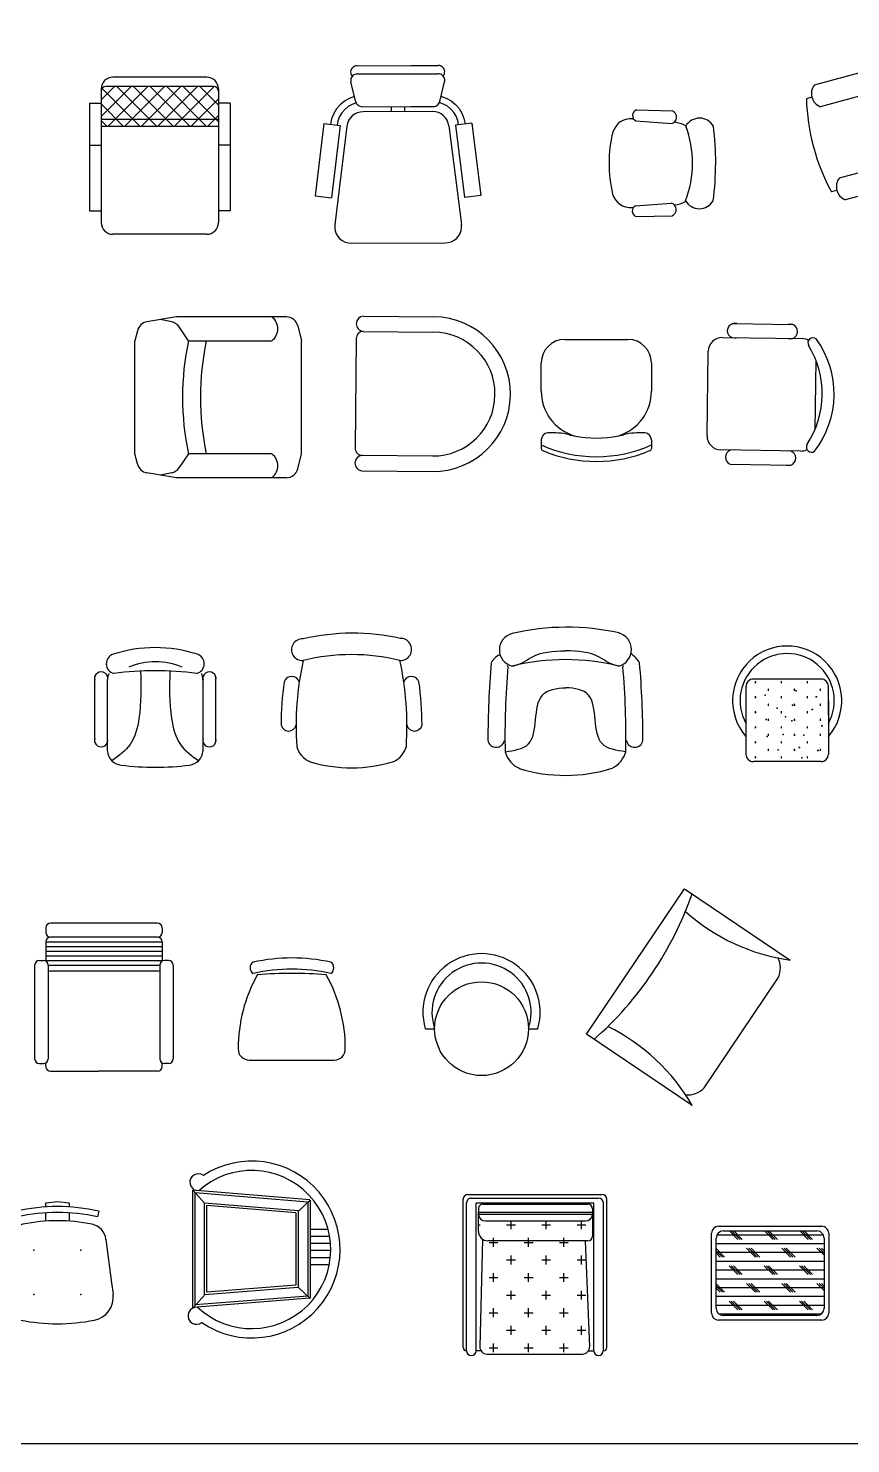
# Model space of a CAD drawing. Extents: x -42728 to 99010, y -18674 to 47645.
# Drawn here: x -32429 to -28923, y 22250 to 28286 of the extents above; entities that cross this region are included whole.
import ezdxf

# ---------------------------------------------------------------- set-up
doc = ezdxf.new("R2010")
doc.units = 0
doc.header["$LTSCALE"] = 100
doc.header["$MEASUREMENT"] = 0
doc.layers.get('0').update_dxf_attribs({"linetype": 'CONTINUOUS'})
for name, color, linetype in [('1', 1, 'CONTINUOUS'), ('1-门窗', 3, 'CONTINUOUS'), ('2', 3, 'CONTINUOUS'), ('3', 4, 'CONTINUOUS'), ('5', 4, 'CONTINUOUS'), ('DIM', 3, 'CONTINUOUS'), ('FURN', 7, 'CONTINUOUS'), ('WINDOW', 2, 'CONTINUOUS'), ('填充', 8, 'CONTINUOUS'), ('家具', 223, 'CONTINUOUS'), ('深', 5, 'CONTINUOUS'), ('门窗', 1, 'CONTINUOUS')]:
    doc.layers.add(name, color=color, linetype=linetype)
doc.styles.add('ATT', font='txt')

# ---------------------------------------------------------------- blocks, each defined once
blk = doc.blocks.new('A$C30F15E4F')
at = {"layer": '家具'}
for p, q in [((101.7, 454.7), (255.1, 450.2)), ((84.1, 416.6), (89.8, 416.1)), ((98.6, 408.8), (250.5, 396.4)), ((82.7, 38.3), (88.4, 38.7)), ((82.7, 38.3), (88.3, 38.6)), ((97.3, 46), (249.3, 57.2)), ((100.1, 0), (253.5, 3.4))]:
    blk.add_line(p, q, dxfattribs=at)
for centre, radius, start, end in [((109.7, 431.1), 24.9, 108.5077, 243.74842), ((244.3, 424), 28.3, 282.65782, 67.63511), ((76.9, 337.8), 79.1, 84.79153, 163.68287), ((241.7, 245.5), 158.2, 63.57932, 82.45682), ((-108.4, 228.1), 449, 339.00048, 20.58258), ((370.7, 351.2), 68.3, 30.18422, 149.39884), ((-796.5, 230.6), 1236, 352.38226, 7.2008), ((542.1, 225.7), 557.6, 166.06654, 193.51652), ((76.1, 117.1), 79.1, 195.90019, 274.79153), ((241.6, 205.9), 158.2, 277.88677, 296.17352), ((369.8, 101.5), 68.3, 210.18422, 329.39884), ((108.2, 23.5), 24.9, 115.83464, 251.07537), ((242.9, 29.6), 28.3, 291.94795, 76.92524)]:
    blk.add_arc(centre, radius, start, end, dxfattribs=at)
blk = doc.blocks.new('A$C658B71AA')
at = {"extrusion": (0, 0, -1)}
for p, q in [((291.5, 842.6), (302.9, 849.1)), ((302.9, 849.1), (315.4, 853.3)), ((315.4, 853.3), (328.5, 855.1)), ((328.5, 855.1), (341.6, 854.4)), ((341.6, 854.4), (354.4, 851.3)), ((354.4, 851.3), (366.4, 845.9)), ((366.4, 845.9), (714.5, 646)), ((103.4, 421.9), (267, 812.2)), ((267, 812.2), (273.2, 823.8)), ((273.2, 823.8), (281.4, 834.1)), ((281.4, 834.1), (291.5, 842.6)), ((13, 459.7), (133.2, 746.7)), ((133.2, 746.7), (197.8, 719.6)), ((77.5, 432.7), (197.8, 719.6)), ((714.5, 646), (725.2, 638.4)), ((725.2, 638.4), (734.4, 628.9)), ((734.4, 628.9), (741.6, 617.9)), ((741.6, 617.9), (746.6, 605.7)), ((746.6, 605.7), (749.2, 592.8)), ((742.4, 554.4), (735.6, 543.2)), ((747.1, 566.7), (742.4, 554.4)), ((749.4, 579.7), (747.1, 566.7)), ((749.2, 592.8), (749.4, 579.7)), ((480.9, 205.1), (735.6, 543.2)), ((13, 459.7), (77.5, 432.7)), ((28.2, 402.9), (31.5, 426.4)), ((31.5, 426.4), (38.8, 448.9)), ((58.8, 420.1), (64.6, 438.1)), ((503.3, 188.3), (690.4, 436.8)), ((746.4, 394.6), (690.4, 436.8)), ((28.8, 379.3), (28.2, 402.9)), ((33.4, 356), (28.8, 379.3)), ((56.1, 401.3), (58.8, 420.1)), ((56.6, 382.4), (56.1, 401.3)), ((60.3, 363.8), (56.6, 382.4)), ((67.1, 346.1), (60.3, 363.8)), ((98, 397.3), (99.6, 409.8)), ((98.7, 384.6), (98, 397.3)), ((101.6, 372.4), (98.7, 384.6)), ((99.6, 409.8), (103.4, 421.9)), ((106.7, 360.8), (101.6, 372.4)), ((559.2, 146.1), (746.4, 394.6)), ((85.3, 312.2), (25.3, 249.8)), ((41.9, 333.9), (33.4, 356)), ((53.9, 313.5), (41.9, 333.9)), ((69.3, 295.5), (53.9, 313.5)), ((76.7, 329.8), (67.1, 346.1)), ((89, 315.4), (76.7, 329.8)), ((85.3, 312.2), (89.4, 315.6)), ((89.4, 315.6), (93.9, 318.3)), ((93.9, 318.3), (99, 320)), ((99, 320), (104.2, 320.7)), ((104.2, 320.7), (109.5, 320.5)), ((113.9, 350.3), (106.7, 360.8)), ((109.5, 320.5), (114.6, 319.2)), ((122.7, 341.3), (113.9, 350.3)), ((114.6, 319.2), (119.5, 317)), ((119.5, 317), (299.4, 213.7)), ((133.1, 334.1), (122.7, 341.3)), ((390.1, 186.5), (133.1, 334.1)), ((19.7, 241.4), (22.1, 245.8)), ((22.1, 245.8), (25.3, 249.8)), ((226.6, 255.5), (237.3, 274.2)), ((275.2, 227.7), (285.9, 246.4)), ((0, 201.9), (0.9, 207.1)), ((0.1, 196.7), (0, 201.9)), ((1.2, 191.5), (0.1, 196.7)), ((0.9, 207.1), (2.7, 212)), ((3.2, 186.7), (1.2, 191.5)), ((2.7, 212), (5.5, 216.5)), ((6, 182.3), (3.2, 186.7)), ((5.5, 216.5), (9, 220.4)), ((9.7, 178.5), (6, 182.3)), ((9, 220.4), (13.1, 223.6)), ((13.1, 223.6), (17.8, 225.9)), ((17.5, 231.5), (18.2, 236.5)), ((17.8, 226.4), (17.5, 231.5)), ((18.9, 221.5), (17.8, 226.4)), ((18.2, 236.5), (19.7, 241.4)), ((21, 216.8), (18.9, 221.5)), ((23.8, 212.6), (21, 216.8)), ((27.4, 209), (23.8, 212.6)), ((31.5, 206.1), (27.4, 209)), ((31.5, 206.1), (229.7, 92.3)), ((299.4, 213.7), (382.3, 166.1)), ((401.6, 181.2), (390.1, 186.5)), ((413.9, 178.1), (401.6, 181.2)), ((451.1, 182.3), (439, 178.6)), ((462.4, 188), (451.1, 182.3)), ((472.4, 195.7), (462.4, 188)), ((480.9, 205.1), (472.4, 195.7)), ((559.2, 146.1), (503.3, 188.3)), ((14, 175.5), (9.7, 178.5)), ((14, 175.5), (212.2, 61.7)), ((395.3, 134.2), (371.7, 50.9)), ((382.3, 166.1), (386.6, 163.1)), ((386.6, 163.1), (390.3, 159.3)), ((390.3, 159.3), (393.2, 154.8)), ((393.2, 154.8), (395.2, 149.9)), ((395.2, 149.9), (396.2, 144.7)), ((396.2, 139.4), (395.3, 134.2)), ((396.2, 144.7), (396.2, 139.4)), ((414.8, 135.7), (396.2, 139)), ((426.5, 177.2), (413.9, 178.1)), ((433.8, 135.6), (414.8, 135.7)), ((439, 178.6), (426.5, 177.2)), ((452.5, 138.6), (433.8, 135.6)), ((470.4, 144.8), (452.5, 138.6)), ((487, 153.9), (470.4, 144.8)), ((501.8, 165.7), (487, 153.9)), ((514.5, 179.8), (501.8, 165.7)), ((212.2, 61.7), (313.2, 3.7)), ((229.7, 92.3), (330.8, 34.3)), ((318, 1.5), (313.2, 3.7)), ((323.1, 0.3), (318, 1.5)), ((328.3, 0), (323.1, 0.3)), ((333.5, 0.7), (328.3, 0)), ((335.4, 32.2), (330.8, 34.3)), ((338.5, 2.4), (333.5, 0.7)), ((340.3, 30.9), (335.4, 32.2)), ((343.1, 4.9), (338.5, 2.4)), ((345.4, 30.6), (340.3, 30.9)), ((347.1, 8.3), (343.1, 4.9)), ((350.4, 31.2), (345.4, 30.6)), ((350.4, 12.4), (347.1, 8.3)), ((355.3, 32.6), (350.4, 31.2)), ((352.9, 17), (350.4, 12.4)), ((354.5, 22), (352.9, 17)), ((355.2, 27.2), (354.5, 22)), ((354.8, 32.4), (355.2, 27.2)), ((359.8, 35), (355.3, 32.6)), ((363.8, 38.1), (359.8, 35)), ((367.2, 41.9), (363.8, 38.1)), ((369.8, 46.2), (367.2, 41.9)), ((371.7, 50.9), (369.8, 46.2))]:
    blk.add_line(p, q, dxfattribs=at)
for p, q in [((481.7, 119.2), (502.5, 130.6)), ((502.5, 130.6), (521, 145.3)), ((521, 145.3), (536.8, 163)), ((389, 111.9), (412.3, 107.8)), ((412.3, 107.8), (436, 107.6)), ((436, 107.6), (459.3, 111.5)), ((459.3, 111.5), (481.7, 119.2))]:
    blk.add_line(p, q)
blk = doc.blocks.new('A$C71DA09E7')
at = {"layer": '家具', "rotation": 29.695680790763}
blk.add_blockref('A$C658B71AA', (254.2, -158.4), dxfattribs=at)
blk = doc.blocks.new('A$C63EE47BE')
at = {"layer": '门窗', "rotation": 270}
blk.add_blockref('A$C71DA09E7', (0, 707), dxfattribs=at)
blk = doc.blocks.new('A$C5F1A6207')
at = {"layer": '填充', "rotation": 90}
blk.add_blockref('A$C63EE47BE', (707, 0), dxfattribs=at)
blk = doc.blocks.new('A$C65D440AB')
at = {"layer": '家具', "extrusion": (0, 0, -1), "zscale": -1, "rotation": 180}
blk.add_blockref('A$C5F1A6207', (0, 757.9), dxfattribs=at)
blk = doc.blocks.new('A$C643710D6')
at = {"layer": '家具'}
for p, q in [((500, 670), (100, 670)), ((50, 620), (50, 50)), ((550, 620), (550, 50)), ((0, 560), (50, 560)), ((0, 560), (0, 100)), ((600, 560), (550, 560)), ((600, 560), (600, 100)), ((0, 100), (50, 100)), ((600, 100), (550, 100)), ((500, 0), (100, 0))]:
    blk.add_line(p, q, dxfattribs=at)
at = {"layer": '家具', "color": 9}
for p, q in [((107.2, 630), (50, 572.8)), ((177.9, 630), (50, 502.1)), ((54.2, 622.3), (216.5, 460)), ((530, 630), (70, 630)), ((248.6, 630), (78.6, 460)), ((117.2, 630), (287.2, 460)), ((319.3, 630), (149.3, 460)), ((188, 630), (358, 460)), ((390, 630), (220, 460)), ((258.7, 630), (428.7, 460)), ((460.8, 630), (290.8, 460)), ((329.4, 630), (499.4, 460)), ((531.4, 629.9), (361.5, 460)), ((400.1, 630), (550, 480.1)), ((470.8, 630), (550, 550.8)), ((50, 555.8), (145.8, 460)), ((550, 577.8), (432.2, 460)), ((550, 490), (50, 490)), ((50, 485.1), (75.1, 460)), ((550, 507.1), (502.9, 460)), ((550, 460), (50, 460)), ((0, 380), (50, 380)), ((600, 380), (550, 380))]:
    blk.add_line(p, q, dxfattribs=at)
at = {"layer": '家具'}
for centre, start, end in [((100, 620), 90, 180), ((500, 620), 0, 90), ((100, 50), 180, 270), ((500, 50), 270, 0)]:
    blk.add_arc(centre, 50, start, end, dxfattribs=at)
at = {"layer": '家具', "color": 9}
for centre, start, end in [((70, 610), 90, 180), ((530, 610), 0, 90)]:
    blk.add_arc(centre, 20, start, end, dxfattribs=at)
blk = doc.blocks.new('A$C579E5753')
at = {"layer": '填充', "color": 251}
blk.add_blockref('A$C643710D6', (0, 0), dxfattribs=at)
blk = doc.blocks.new('A$C045F5B1C')
at = {"layer": '填充', "color": 251}
blk.add_blockref('A$C579E5753', (0, 0), dxfattribs=at)
blk = doc.blocks.new('A$C30080C7D')
at = {"layer": '深', "linetype": 'Continuous'}
for p, q in [((75, 525), (350, 525)), ((50, 475), (25, 475)), ((400, 475), (375, 475)), ((400, 50), (400, 475)), ((475, 475), (450, 475)), ((475, 50), (475, 475)), ((350, 425), (75, 425)), ((426.1, 312.5), (400, 312.5)), ((400, 212.5), (426.6, 212.5)), ((75, 100), (350, 100)), ((50, 50), (25, 50)), ((400, 50), (375, 50)), ((475, 50), (450, 50)), ((350, 0), (75, 0))]:
    blk.add_line(p, q, dxfattribs=at)
for centre, radius, start, end in [((112.5, 475), 62.5, 126.8699, 233.1301), ((312.5, 475), 62.5, 306.8699, 53.1301), ((915.6, 262.5), 915.6, 166.5803, 193.4197), ((1340.6, 262.5), 915.6, 166.5803, 193.4197), ((112.5, 50), 62.5, 126.8699, 233.1301), ((312.5, 50), 62.5, 306.8699, 53.1301)]:
    blk.add_arc(centre, radius, start, end, dxfattribs=at)
blk = doc.blocks.new('A$C20EC5625')
at = {"xscale": 0.9680000000000001, "yscale": 0.9680000000000001, "zscale": 0.9680000000000001, "rotation": 15.00615169532164}
blk.add_blockref('A$C30080C7D', (95.7, -18.8), dxfattribs=at)
blk = doc.blocks.new('A$C7BBA2AF7')
at = {"layer": '2'}
for p, q in [((47.6, 612.4), (47.6, 592.4)), ((523.7, 632.4), (67.6, 632.4)), ((543.7, 612.4), (543.7, 592.4)), ((47.6, 552.4), (47.6, 469.8)), ((523.7, 572.4), (67.6, 572.4)), ((543.7, 552.4), (543.7, 469.8)), ((0, 452.4), (0, 53.3)), ((20, 472.4), (37.7, 472.4)), ((57.7, 452.4), (57.7, 53.3)), ((523.7, 427.4), (67.6, 427.4)), ((533.6, 452.4), (533.6, 53.3)), ((571.3, 472.4), (553.6, 472.4)), ((591.3, 452.4), (591.3, 53.3)), ((20, 33.3), (37.7, 33.3)), ((47.6, 20), (47.6, 35.9)), ((67.6, 0), (272.6, 0)), ((523.7, 0), (272.6, 0)), ((543.7, 20), (543.7, 35.9)), ((571.3, 33.3), (553.6, 33.3))]:
    blk.add_line(p, q, dxfattribs=at)
for centre, start, end in [((67.6, 612.4), 90, 180), ((523.7, 612.4), 0, 90), ((67.6, 592.4), 180, 270), ((67.6, 552.4), 90, 180), ((523.7, 592.4), 270, 0), ((523.7, 552.4), 0, 90), ((20, 452.4), 90, 180), ((37.7, 452.4), 0, 90), ((67.6, 447.4), 240.32763, 270), ((67.6, 447.4), 240.32763, 270), ((523.7, 447.4), 270, 299.67237), ((553.6, 452.4), 90, 180), ((571.3, 452.4), 0, 90), ((20, 53.3), 180, 270), ((37.7, 53.3), 270, 0), ((67.6, 20), 180, 270), ((523.7, 20), 270, 0), ((553.6, 53.3), 180, 270), ((571.3, 53.3), 270, 0)]:
    blk.add_arc(centre, 20, start, end, dxfattribs=at)
at = {"layer": '3'}
for p, q in [((543.7, 551.1), (47.6, 551.1)), ((543.7, 531.1), (47.6, 531.1)), ((543.7, 511.1), (47.6, 511.1)), ((543.7, 511.1), (47.6, 511.1)), ((543.7, 491.1), (47.6, 491.1)), ((543.7, 471.1), (47.6, 471.1)), ((533.6, 451.1), (57.7, 451.1))]:
    blk.add_line(p, q, dxfattribs=at)
blk = doc.blocks.new('A$C3E865FA1')
at = {"color": 2}
blk.add_blockref('A$C7BBA2AF7', (0, 0), dxfattribs=at)
blk = doc.blocks.new('A$C2FF9543B')
at = {"layer": 'DIM'}
for p, q in [((0, 800), (1100, 800)), ((0, 0), (0, 800)), ((1100, 800), (1100, 0)), ((134.8, 0), (965.2, 0))]:
    blk.add_line(p, q, dxfattribs=at)
for centre, radius, start, end in [((550, 2847.8), 2176.1, 255.35981, 284.64019), ((-1117.3, 546.5), 1243.8, 333.93673, 7.81708), ((2217.3, 546.5), 1243.8, 172.18292, 206.06327), ((157.3, 141.9), 143.7, 208.1888, 260.981), ((942.7, 141.9), 143.7, 279.019, 331.8112)]:
    blk.add_arc(centre, radius, start, end, dxfattribs=at)
blk = doc.blocks.new('A$C058E7308')
at = {"layer": 'DIM', "xscale": 0.68, "yscale": 0.68, "zscale": 0.68, "rotation": 56.02029561954384}
blk.add_blockref('A$C2FF9543B', (451.1, 0), dxfattribs=at)
blk = doc.blocks.new('BKYIZ')
at = {"layer": 'FURN', "color": 3}
for p, q in [((-361.6, 315.1), (-61.3, 312.2)), ((-362.2, 249.1), (-62, 246.2)), ((-392.2, 219.7), (-396.7, -248.9)), ((-367.3, -278.9), (-67, -281.8)), ((-367.9, -344.9), (-67.7, -347.8))]:
    blk.add_line(p, q, dxfattribs=at)
for centre, radius, start, end in [((-358.6, 282), 33.2, 95.16132, 263.74014), ((-64.5, -17.8), 330, 269.45073, 89.45073), ((-362.5, 219.4), 29.7, 89.45073, 179.45073), ((-64.5, -17.8), 264, 269.45073, 89.45073), ((-364.3, -311.9), 33.2, 95.16132, 263.74014), ((-367, -249.2), 29.7, 179.45073, 269.45073)]:
    blk.add_arc(centre, radius, start, end, dxfattribs=at)
blk = doc.blocks.new('A$C55674976')
blk.add_blockref('BKYIZ', (397.5, 347.8))
blk = doc.blocks.new('P12STG03')
at = {"color": 0, "linetype": 'ByBlock'}
for p, q in [((177.8, 342.9), (51.6, 321.9)), ((157.2, 321.6), (108.5, 331.4)), ((646.1, 342.9), (177.8, 342.9)), ((695.4, 304.4), (711.2, 241.3)), ((10.7, 284.1), (0, 241.3)), ((228.6, 241.3), (189.5, 300)), ((0, -241.3), (0, 241.3)), ((228.6, 241.3), (584.2, 241.3)), ((711.2, -241.3), (711.2, 241.3)), ((10.7, -284.1), (0, -241.3)), ((228.6, -241.3), (189.5, -300)), ((584.2, -241.3), (228.6, -241.3)), ((695.4, -304.4), (711.2, -241.3)), ((177.8, -342.9), (51.6, -321.9)), ((157.2, -321.6), (108.5, -331.4)), ((646.1, -342.9), (177.8, -342.9))]:
    blk.add_line(p, q, dxfattribs=at)
for centre, radius, start, end in [((60, 271.8), 50.8, 99.46232, 165.96376), ((147.2, 271.8), 50.8, 33.69007, 78.69007), ((546.1, 292.1), 63.5, 306.8699, 53.1301), ((646.1, 292.1), 50.8, 14.03624, 90), ((1362.1, 0), 1158.9, 167.98199, 192.01801), ((1438.3, 0), 1158.9, 167.98199, 192.01801), ((546.1, -292.1), 63.5, 306.8699, 53.1301), ((60, -271.8), 50.8, 194.03624, 260.53768), ((147.2, -271.8), 50.8, 281.30993, 326.30993), ((646.1, -292.1), 50.8, 270, 345.96376)]:
    blk.add_arc(centre, radius, start, end, dxfattribs=at)
at = {"color": 0, "linetype": 'ByBlock', "style": 'ATT'}
for tag, p, flags in [('ITEM', (12.7, -609.6), 3), ('ROOM_NUMBER', (12.7, -812.8), 1)]:
    blk.add_attdef(tag, p, '', height=152.4, dxfattribs=dict(at, flags=flags))
blk = doc.blocks.new('A$C66466CC7')
at = {"color": 3}
blk.add_blockref('P12STG03', (0, 342.9), dxfattribs=at)
blk = doc.blocks.new('A$C05C34777')
at = {"color": 3}
for p, q in [((109.4, 604), (364, 600.2)), ((66.1, 544.7), (405.6, 539.7)), ((0, 126.2), (5.3, 485.7)), ((464.1, 447.8), (459.8, 150.6)), ((398.5, 60.4), (59, 65.4)), ((100.6, 4), (355.2, 0.3))]:
    blk.add_line(p, q, dxfattribs=at)
for centre, radius, start, end in [((117.7, 573.9), 31.2, 72.8974, 285.41781), ((65.2, 484.8), 59.9, 89.1576, 179.1576), ((354.8, 570.4), 31.2, 252.8974, 105.41781), ((452.1, 521.4), 21.9, 52.46754, 211.18502), ((404.7, 479.8), 59.9, 61.57316, 89.1576), ((99, 304.5), 392.3, 326.73336, 31.58185), ((142.4, 303.9), 399.4, 322.2877, 36.0275), ((59.9, 125.3), 59.9, 179.1576, 269.1576), ((109.7, 33.9), 31.2, 72.8974, 285.41781), ((346.9, 30.4), 31.2, 252.8974, 105.41781), ((399.4, 120.3), 59.9, 269.1576, 296.74204), ((445.6, 77.3), 21.9, 147.13019, 305.84767)]:
    blk.add_arc(centre, radius, start, end, dxfattribs=at)
blk = doc.blocks.new('A$C367F0723')
at = {"layer": '2'}
blk.add_blockref('A$C05C34777', (0, -0.3), dxfattribs=at)
blk = doc.blocks.new('OF009')
at = {"layer": '3'}
for p, q in [((-135, 0), (135, 0)), ((-235, -220), (-235, -100)), ((235, -100), (235, -220)), ((-235, -428.6), (-235, -465)), ((235, -428.6), (235, -465))]:
    blk.add_line(p, q, dxfattribs=at)
for centre, radius, start, end in [((-135, -100), 100, 90, 180), ((135, -100), 100, 360, 90), ((-35, -220), 200, 180, 252.55117), ((35, -220), 200, 287.44883, 0), ((-205, -428.6), 30, 94.05359, 180), ((-185.9, -697.9), 300, 76.46952, 94.05359), ((0, 74.6), 494.6, 256.46952, 258.93027), ((0, 74.6), 494.6, 281.06973, 283.53048), ((185.9, -697.9), 300, 85.94641, 103.53048), ((205, -428.6), 30, 0, 85.94641), ((0, 74.6), 574.6, 245.86058, 294.13942), ((-225, -465), 10, 180, 247.36505), ((0, 74.6), 594.6, 247.36505, 292.63495), ((225, -465), 10, 292.63495, 0)]:
    blk.add_arc(centre, radius, start, end, dxfattribs=at)
at = {"layer": '5'}
blk.add_arc((0, 58), 478.3, 258.54759, 281.45241, dxfattribs=at)
blk = doc.blocks.new('A$C1CBC5A3B')
at = {"layer": '2'}
blk.add_blockref('OF009', (235, 520), dxfattribs=at)
blk = doc.blocks.new('A$C68D23593')
at = {"layer": '1'}
blk.add_blockref('A$C1CBC5A3B', (0, 0), dxfattribs=at)
blk = doc.blocks.new('A$C10074F2E')
at = {"layer": '1-门窗'}
for p, q in [((56.6, 320), (56.6, 32)), ((61.3, 317.2), (61.3, 317.2)), ((82.5, 338.4), (82.5, 338.4)), ((376.7, 352), (88.6, 352)), ((95.7, 342.4), (95.7, 334.4)), ((95.7, 340.4), (97.9, 341.7)), ((95.7, 339.4), (98.9, 339.4)), ((95.7, 338.4), (99.7, 338.4)), ((95.7, 337.4), (98.9, 337.4)), ((95.7, 336.4), (97.9, 335.1)), ((124.9, 338.4), (124.9, 338.4)), ((151.1, 310.4), (151.1, 302.4)), ((151.1, 308.4), (153.3, 309.7)), ((151.1, 307.4), (154.3, 307.4)), ((151.1, 306.4), (155.1, 306.4)), ((151.1, 305.4), (154.3, 305.4)), ((151.1, 304.4), (153.3, 303.1)), ((167.3, 338.4), (167.3, 338.4)), ((206.5, 342.4), (206.5, 334.4)), ((206.5, 340.4), (208.8, 341.7)), ((206.5, 339.4), (209.7, 339.4)), ((206.5, 338.4), (210.5, 338.4)), ((206.5, 337.4), (209.7, 337.4)), ((206.5, 336.4), (208.8, 335.1)), ((209.8, 338.4), (209.8, 338.4)), ((252.2, 338.4), (252.2, 338.4)), ((262, 310.4), (262, 302.4)), ((262, 308.4), (264.2, 309.7)), ((262, 307.4), (265.2, 307.4)), ((262, 306.4), (266, 306.4)), ((262, 305.4), (265.2, 305.4)), ((262, 304.4), (264.2, 303.1)), ((294.6, 338.4), (294.6, 338.4)), ((317.4, 342.4), (317.4, 334.4)), ((317.4, 340.4), (319.6, 341.7)), ((317.4, 339.4), (320.6, 339.4)), ((317.4, 338.4), (321.4, 338.4)), ((317.4, 337.4), (320.6, 337.4)), ((317.4, 336.4), (319.6, 335.1)), ((337.1, 338.4), (337.1, 338.4)), ((372.8, 310.4), (372.8, 302.4)), ((372.8, 308.4), (375, 309.7)), ((372.8, 307.4), (376, 307.4)), ((372.8, 306.4), (376.8, 306.4)), ((372.8, 305.4), (376, 305.4)), ((372.8, 304.4), (375, 303.1)), ((379.5, 338.4), (379.5, 338.4)), ((400.7, 317.2), (400.7, 317.2)), ((408.7, 197.7), (408.7, 320)), ((95.7, 278.4), (95.7, 270.4)), ((95.7, 276.4), (97.9, 277.7)), ((95.7, 275.4), (98.9, 275.4)), ((95.7, 274.4), (99.7, 274.4)), ((95.7, 273.4), (98.9, 273.4)), ((95.7, 272.4), (97.9, 271.1)), ((151.1, 246.4), (151.1, 238.4)), ((151.1, 244.4), (153.3, 245.7)), ((151.1, 243.4), (154.3, 243.4)), ((151.1, 242.4), (155.1, 242.4)), ((206.5, 278.4), (206.5, 270.4)), ((206.5, 276.4), (208.8, 277.7)), ((206.5, 275.4), (209.7, 275.4)), ((206.5, 274.4), (210.5, 274.4)), ((206.5, 273.4), (209.7, 273.4)), ((206.5, 272.4), (208.8, 271.1)), ((262, 246.4), (262, 238.4)), ((262, 244.4), (264.2, 245.7)), ((262, 243.4), (265.2, 243.4)), ((262, 242.4), (266, 242.4)), ((317.4, 278.4), (317.4, 270.4)), ((317.4, 276.4), (319.6, 277.7)), ((317.4, 275.4), (320.6, 275.4)), ((317.4, 274.4), (321.4, 274.4)), ((317.4, 273.4), (320.6, 273.4)), ((317.4, 272.4), (319.6, 271.1)), ((372.8, 246.4), (372.8, 238.4)), ((372.8, 244.4), (375, 245.7)), ((372.8, 243.4), (376, 243.4)), ((372.8, 242.4), (376.8, 242.4)), ((408.6, 259.5), (408.6, 32)), ((95.7, 214.4), (95.7, 206.4)), ((95.7, 212.4), (97.9, 213.7)), ((95.7, 211.4), (98.9, 211.4)), ((95.7, 210.4), (99.7, 210.4)), ((95.7, 209.4), (98.9, 209.4)), ((95.7, 208.4), (97.9, 207.1)), ((151.1, 241.4), (154.3, 241.4)), ((151.1, 240.4), (153.3, 239.1)), ((151.1, 182.4), (151.1, 174.4)), ((151.1, 180.4), (153.3, 181.7)), ((206.5, 214.4), (206.5, 206.4)), ((206.5, 212.4), (208.8, 213.7)), ((206.5, 211.4), (209.7, 211.4)), ((206.5, 210.4), (210.5, 210.4)), ((206.5, 209.4), (209.7, 209.4)), ((206.5, 208.4), (208.8, 207.1)), ((262, 241.4), (265.2, 241.4)), ((262, 240.4), (264.2, 239.1)), ((262, 182.4), (262, 174.4)), ((262, 180.4), (264.2, 181.7)), ((317.4, 214.4), (317.4, 206.4)), ((317.4, 212.4), (319.6, 213.7)), ((317.4, 211.4), (320.6, 211.4)), ((317.4, 210.4), (321.4, 210.4)), ((317.4, 209.4), (320.6, 209.4)), ((317.4, 208.4), (319.6, 207.1)), ((372.8, 241.4), (376, 241.4)), ((372.8, 240.4), (375, 239.1)), ((372.8, 182.4), (372.8, 174.4)), ((372.8, 180.4), (375, 181.7)), ((95.7, 150.4), (95.7, 142.4)), ((95.7, 148.4), (97.9, 149.7)), ((95.7, 147.4), (98.9, 147.4)), ((95.7, 146.4), (99.7, 146.4)), ((95.7, 145.4), (98.9, 145.4)), ((95.7, 144.4), (97.9, 143.1)), ((151.1, 179.4), (154.3, 179.4)), ((151.1, 178.4), (155.1, 178.4)), ((151.1, 177.4), (154.3, 177.4)), ((151.1, 176.4), (153.3, 175.1)), ((206.5, 150.4), (206.5, 142.4)), ((206.5, 148.4), (208.8, 149.7)), ((206.5, 147.4), (209.7, 147.4)), ((206.5, 146.4), (210.5, 146.4)), ((206.5, 145.4), (209.7, 145.4)), ((206.5, 144.4), (208.8, 143.1)), ((262, 179.4), (265.2, 179.4)), ((262, 178.4), (266, 178.4)), ((262, 177.4), (265.2, 177.4)), ((262, 176.4), (264.2, 175.1)), ((317.4, 150.4), (317.4, 142.4)), ((317.4, 148.4), (319.6, 149.7)), ((317.4, 147.4), (320.6, 147.4)), ((317.4, 146.4), (321.4, 146.4)), ((317.4, 145.4), (320.6, 145.4)), ((317.4, 144.4), (319.6, 143.1)), ((372.8, 179.4), (376, 179.4)), ((372.8, 178.4), (376.8, 178.4)), ((372.8, 177.4), (376, 177.4)), ((372.8, 176.4), (375, 175.1)), ((95.7, 86.4), (95.7, 78.4)), ((95.7, 84.4), (97.9, 85.7)), ((95.7, 83.4), (98.9, 83.4)), ((95.7, 82.4), (99.7, 82.4)), ((95.7, 81.4), (98.9, 81.4)), ((95.7, 80.4), (97.9, 79.1)), ((151.1, 118.4), (151.1, 110.4)), ((151.1, 116.4), (153.3, 117.7)), ((151.1, 115.4), (154.3, 115.4)), ((151.1, 114.4), (155.1, 114.4)), ((151.1, 113.4), (154.3, 113.4)), ((151.1, 112.4), (153.3, 111.1)), ((206.5, 86.4), (206.5, 78.4)), ((206.5, 84.4), (208.8, 85.7)), ((206.5, 83.4), (209.7, 83.4)), ((206.5, 82.4), (210.5, 82.4)), ((206.5, 81.4), (209.7, 81.4)), ((206.5, 80.4), (208.8, 79.1)), ((262, 118.4), (262, 110.4)), ((262, 116.4), (264.2, 117.7)), ((262, 115.4), (265.2, 115.4)), ((262, 114.4), (266, 114.4)), ((262, 113.4), (265.2, 113.4)), ((262, 112.4), (264.2, 111.1)), ((317.4, 86.4), (317.4, 78.4)), ((317.4, 84.4), (319.6, 85.7)), ((317.4, 83.4), (320.6, 83.4)), ((317.4, 82.4), (321.4, 82.4)), ((317.4, 81.4), (320.6, 81.4)), ((317.4, 80.4), (319.6, 79.1)), ((372.8, 118.4), (372.8, 110.4)), ((372.8, 116.4), (375, 117.7)), ((372.8, 115.4), (376, 115.4)), ((372.8, 114.4), (376.8, 114.4)), ((372.8, 113.4), (376, 113.4)), ((372.8, 112.4), (375, 111.1)), ((95.7, 22.4), (95.7, 14.4)), ((95.7, 20.4), (97.9, 21.7)), ((95.7, 19.4), (98.9, 19.4)), ((95.7, 18.4), (99.7, 18.4)), ((95.7, 17.4), (98.9, 17.4)), ((95.7, 16.4), (97.9, 15.1)), ((151.1, 54.4), (151.1, 46.4)), ((151.1, 52.4), (153.3, 53.7)), ((151.1, 51.4), (154.3, 51.4)), ((151.1, 50.4), (155.1, 50.4)), ((151.1, 49.4), (154.3, 49.4)), ((151.1, 48.4), (153.3, 47.1)), ((206.5, 22.4), (206.5, 14.4)), ((206.5, 20.4), (208.8, 21.7)), ((206.5, 19.4), (209.7, 19.4)), ((206.5, 18.4), (210.5, 18.4)), ((206.5, 17.4), (209.7, 17.4)), ((206.5, 16.4), (208.8, 15.1)), ((262, 54.4), (262, 46.4)), ((262, 52.4), (264.2, 53.7)), ((262, 51.4), (265.2, 51.4)), ((262, 50.4), (266, 50.4)), ((262, 49.4), (265.2, 49.4)), ((262, 48.4), (264.2, 47.1)), ((317.4, 22.4), (317.4, 14.4)), ((317.4, 20.4), (319.6, 21.7)), ((317.4, 19.4), (320.6, 19.4)), ((317.4, 18.4), (321.4, 18.4)), ((317.4, 17.4), (320.6, 17.4)), ((317.4, 16.4), (319.6, 15.1)), ((372.8, 54.4), (372.8, 46.4)), ((372.8, 52.4), (375, 53.7)), ((372.8, 51.4), (376, 51.4)), ((372.8, 50.4), (376.8, 50.4)), ((372.8, 49.4), (376, 49.4)), ((372.8, 48.4), (375, 47.1)), ((377.7, 0), (88.6, 0)), ((376.6, 0), (121.7, 0))]:
    blk.add_line(p, q, dxfattribs=at)
for centre, radius, start, end in [((232.6, 259.9), 232.9, 319.07674, 220.91227), ((232.6, 259.9), 200.9, 331.15558, 208.82712), ((88.6, 320), 32, 90, 180), ((376.7, 320), 32, 360, 90), ((88.6, 32), 32, 180, 270), ((376.6, 32), 32, 270, 0)]:
    blk.add_arc(centre, radius, start, end, dxfattribs=at)
for p in [(138.7, 283.9), (271.5, 301.6), (356.6, 275.7), (357.6, 275.7), (190.6, 227.6), (225.3, 191.3), (256, 241.3), (339.4, 222.4), (340.4, 222.4), (143.2, 179.6), (252.6, 174.2), (380.7, 151.9), (381.7, 151.9), (147.8, 107), (215.8, 116.1), (284.3, 60.7), (285.3, 60.7), (303.2, 112.3), (304.2, 112.3), (194, 50.4), (295.5, 16.3), (363.5, 46.9), (364.5, 46.9)]:
    blk.add_point(p, dxfattribs=at)
blk = doc.blocks.new('A$C505408C3')
at = {"layer": '1-门窗'}
for p, q in [((0, 200), (40, 200)), ((440, 200), (480, 200))]:
    blk.add_line(p, q, dxfattribs=at)
blk.add_circle((240, 200), 200, dxfattribs=at)
for centre, radius, start, end in [((240, 270), 250, 343.7398, 196.2602), ((240, 268.6), 211.4, 341.07536, 198.92464)]:
    blk.add_arc(centre, radius, start, end, dxfattribs=at)
blk = doc.blocks.new('A$C04C25613')
at = {"layer": '1-门窗'}
for p, q in [((0, 97.3), (0, 377.3)), ((54, 59), (54, 365)), ((460.7, 365), (460.7, 59)), ((515.5, 97.3), (515.5, 377.3))]:
    blk.add_line(p, q, dxfattribs=at)
for centre, radius, start, end in [((257.5, -88.1), 588.9, 72.20859, 107.79141), ((91.5, 432), 43, 108.92314, 254.9247), ((258.5, 158.5), 282.3, 66.22917, 113.77083), ((423.2, 432.1), 43.1, 285.09709, 70.69793), ((27, 369.5), 28.1, 343.7398, 196.2602), ((108, 365), 54, 152.41556, 180), ((257.4, -880.4), 1282.9, 82.0735, 97.9265), ((406.7, 365), 54, 0, 27.58444), ((488.5, 369.5), 28.1, 343.7398, 196.2602), ((27, 105.2), 28.1, 163.7398, 16.2602), ((488.5, 105.2), 28.1, 163.7398, 16.2602), ((116.6, 62.6), 62.7, 183.26356, 266.37016), ((258, 1137), 1146.3, 262.71484, 277.28516), ((397.9, 62.7), 62.9, 274.96175, 356.67772)]:
    blk.add_arc(centre, radius, start, end, dxfattribs=at)
for points in [[(194.9, 400.8), (188, 198.7), (149.8, 88), (72.1, 18.4)], [(319.9, 400.8), (326.7, 198.7), (365, 88), (442.6, 18.4)]]:
    blk.add_spline(points, degree=3, dxfattribs=at)
blk = doc.blocks.new('A$C32A80A00')
at = {"layer": '1-门窗'}
blk.add_line((47.5, 0), (409.2, 0), dxfattribs=at)
for centre, radius, start, end in [((229.1, -336.4), 772.1, 77.60212, 102.3979), ((645, 50.1), 645, 150.9069, 180.1216), ((79.7, 393.7), 29, 124.2916, 235.7084), ((229.1, -384.4), 772.1, 77.60212, 102.3979), ((229.1, -1450.2), 1819.9, 85.39388, 94.65469), ((-188.3, 50.1), 645, 359.8781, 29.10605), ((378.5, 393.7), 29, 304.2902, 55.70977), ((46.9, 46.9), 46.9, 177.8136, 270.748), ((409.8, 46.9), 46.9, 269.252, 2.18676)]:
    blk.add_arc(centre, radius, start, end, dxfattribs=at)
blk = doc.blocks.new('A$C60A01AF8')
at = {"layer": '1-门窗'}
for centre, radius, start, end in [((307.6, -376.4), 924.3, 77.41247, 103.33911), ((90.6, 477.1), 46, 85.30076, 274.69924), ((509.4, 478.4), 47.2, 266.91094, 94.22329), ((1394.3, 149.4), 1330.2, 167.7665, 183.6552), ((300.6, -410.1), 866.3, 76.2268, 103.7732), ((-793.1, 149.4), 1330.2, 356.3448, 12.2335), ((45.4, 329.4), 34, 17.5233, 162.4767), ((555.8, 329.4), 34, 17.5233, 162.4767), ((1394.3, 149.4), 1394.4, 172.16017, 179.71795), ((-793.1, 149.4), 1394.4, 0.28205, 7.83983), ((32.1, 163.1), 32.8, 191.94293, 348.05707), ((569.1, 163.1), 32.8, 191.94293, 348.05707), ((160.4, 89.4), 96.8, 194.815, 247.42169), ((437.8, 90.9), 100.1, 295.97961, 344.76031), ((300.2, 582.9), 609.5, 252.98589, 287.31514)]:
    blk.add_arc(centre, radius, start, end, dxfattribs=at)
blk = doc.blocks.new('A$C74B242F0')
at = {"layer": '1-门窗'}
for centre, radius, start, end in [((120.2, 535.3), 71.2, 103.35204, 256.64796), ((338.4, -384.7), 1016.7, 77.41247, 103.33911), ((539.5, 536.6), 72.8, 284.36516, 76.46693), ((84.8, 441.7), 80.5, 115.62294, 151.15039), ((330.7, -459.4), 952.9, 76.2268, 103.7732), ((520.3, 396.5), 152.1, 33.57079, 53.04494), ((4144.6, 136.1), 4144.7, 175.23319, 179.83031), ((3400.8, 172), 3328, 174.96791, 181.23177), ((50, 452.6), 37.4, 17.5233, 25.09979), ((611.4, 452.6), 37.4, 153.92769, 162.4767), ((-2739.5, 172), 3328, 358.76823, 5.03209), ((-3483.3, 136.1), 4144.7, 0.16969, 4.76681), ((35.3, 155.9), 36.1, 191.94293, 348.05707), ((626, 155.9), 36.1, 191.94293, 348.05707), ((176.5, 127.6), 106.5, 194.815, 247.42169), ((481.6, 129.4), 110.1, 295.97961, 344.76031), ((330.2, 670.5), 670.5, 252.98589, 287.31514)]:
    blk.add_arc(centre, radius, start, end, dxfattribs=at)
for points in [[(103.8, 466.1), (146, 479.6), (184.7, 503.3), (331.1, 531.2)], [(558.4, 466.1), (516.3, 479.6), (477.5, 503.3), (331.1, 531.2)]]:
    blk.add_spline(points, degree=3, dxfattribs=at)
for points in [[(73.5, 100.4), (112.4, 106.2), (231.5, 123.9), (176.1, 350.4), (291.5, 373.5), (332.9, 373.1)], [(587.8, 100.4), (549, 106.2), (429.9, 123.9), (485.2, 350.4), (369.9, 373.5), (332.9, 373.1)]]:
    blk.add_open_spline(points, degree=3, knots=[0, 0, 0, 0, 95.341021, 292.582579, 388.750586, 388.750586, 388.750586, 388.750586], dxfattribs=at)
blk = doc.blocks.new('A$C548A3561')
for p, q in [((0, 30, 177.8), (0, 370, 177.8)), ((477.2, 362.6, 177.8), (22.8, 362.6, 177.8)), ((30, 400, 177.8), (50, 400, 177.8)), ((50, 400, 177.8), (470, 400, 177.8)), ((50, 380, 177.8), (450, 380, 177.8)), ((76.3, 380, 177.8), (112.5, 343.8, 177.8)), ((85.7, 380, 177.8), (121.9, 343.8, 177.8)), ((95.1, 380, 177.8), (131.3, 343.8, 177.8)), ((226.3, 380, 177.8), (262.5, 343.8, 177.8)), ((235.7, 380, 177.8), (271.9, 343.8, 177.8)), ((245.1, 380, 177.8), (281.3, 343.8, 177.8)), ((376.3, 380, 177.8), (412.5, 343.8, 177.8)), ((385.7, 380, 177.8), (421.9, 343.8, 177.8)), ((395.1, 380, 177.8), (431.3, 343.8, 177.8)), ((500, 370, 177.8), (500, 30, 177.8)), ((20, 50, 177.8), (20, 350, 177.8)), ((480, 325.1, 177.8), (20, 325.1, 177.8)), ((20, 305.1, 177.8), (56.3, 268.8, 177.8)), ((150, 306.3, 177.8), (187.5, 268.8, 177.8)), ((159.4, 306.3, 177.8), (196.9, 268.8, 177.8)), ((168.8, 306.3, 177.8), (206.3, 268.8, 177.8)), ((300, 306.3, 177.8), (337.5, 268.8, 177.8)), ((309.4, 306.3, 177.8), (346.9, 268.8, 177.8)), ((318.8, 306.3, 177.8), (356.3, 268.8, 177.8)), ((450, 306.3, 177.8), (480, 276.3, 177.8)), ((459.4, 306.3, 177.8), (480, 285.7, 177.8)), ((468.8, 306.3, 177.8), (480, 295.1, 177.8)), ((480, 350, 177.8), (480, 50, 177.8)), ((20, 295.7, 177.8), (46.9, 268.8, 177.8)), ((480, 287.6, 177.8), (20, 287.6, 177.8)), ((20, 286.3, 177.8), (37.5, 268.8, 177.8)), ((480, 250.1, 177.8), (20, 250.1, 177.8)), ((480, 212.6, 177.8), (20, 212.6, 177.8)), ((75, 231.3, 177.8), (112.5, 193.8, 177.8)), ((84.4, 231.3, 177.8), (121.9, 193.8, 177.8)), ((93.8, 231.3, 177.8), (131.3, 193.8, 177.8)), ((225, 231.3, 177.8), (262.5, 193.8, 177.8)), ((234.4, 231.3, 177.8), (271.9, 193.8, 177.8)), ((243.8, 231.3, 177.8), (281.3, 193.8, 177.8)), ((375, 231.3, 177.8), (412.5, 193.8, 177.8)), ((384.4, 231.3, 177.8), (421.9, 193.8, 177.8)), ((393.8, 231.3, 177.8), (431.3, 193.8, 177.8)), ((480, 175.1, 177.8), (20, 175.1, 177.8)), ((20, 155.1, 177.8), (56.3, 118.8, 177.8)), ((20, 145.7, 177.8), (46.9, 118.8, 177.8)), ((480, 137.6, 177.8), (20, 137.6, 177.8)), ((20, 136.3, 177.8), (37.5, 118.8, 177.8)), ((150, 156.3, 177.8), (187.5, 118.8, 177.8)), ((159.4, 156.3, 177.8), (196.9, 118.8, 177.8)), ((168.8, 156.3, 177.8), (206.3, 118.8, 177.8)), ((300, 156.3, 177.8), (337.5, 118.8, 177.8)), ((309.4, 156.3, 177.8), (346.9, 118.8, 177.8)), ((318.8, 156.3, 177.8), (356.3, 118.8, 177.8)), ((450, 156.3, 177.8), (480, 126.3, 177.8)), ((459.4, 156.3, 177.8), (480, 135.7, 177.8)), ((468.8, 156.3, 177.8), (480, 145.1, 177.8)), ((480, 100.1, 177.8), (20, 100.1, 177.8)), ((480, 62.6, 177.8), (20, 62.6, 177.8)), ((75, 81.3, 177.8), (112.5, 43.8, 177.8)), ((84.4, 81.3, 177.8), (121.9, 43.8, 177.8)), ((93.8, 81.3, 177.8), (131.3, 43.8, 177.8)), ((225, 81.3, 177.8), (262.5, 43.8, 177.8)), ((234.4, 81.3, 177.8), (271.9, 43.8, 177.8)), ((243.8, 81.3, 177.8), (281.3, 43.8, 177.8)), ((375, 81.3, 177.8), (412.5, 43.8, 177.8)), ((384.4, 81.3, 177.8), (421.9, 43.8, 177.8)), ((393.8, 81.3, 177.8), (431.3, 43.8, 177.8)), ((470, 0, 177.8), (30, 0, 177.8)), ((466.7, 25.1, 177.8), (33.3, 25.1, 177.8)), ((450, 20, 177.8), (50, 20, 177.8))]:
    blk.add_line(p, q)
for centre, start, end in [((30, 370, 177.8), 90.00109, 180.00072), ((50, 350, 177.8), 90.00109, 180.00072), ((450, 350, 177.8), 0, 90.00109), ((470, 370, 177.8), 0, 90.00109), ((30, 30, 177.8), 180.00072, 270.00036), ((50, 50, 177.8), 180.00072, 270.00036), ((450, 50, 177.8), 270.00036, 0), ((470, 30, 177.8), 270.00036, 0)]:
    blk.add_arc(centre, 30, start, end)
blk = doc.blocks.new('A$C075A5863')
for p, q in [((0, 34.8, 177.8), (0, 666.4, 177.8)), ((20, 686.4, 177.8), (593.2, 686.4, 177.8)), ((35, 671.4, 177.8), (578.2, 671.4, 177.8)), ((613.2, 35.1, 177.8), (613.2, 666.4, 177.8)), ((15, 20.1, 177.8), (15, 651.4, 177.8)), ((55.6, 20.1, 177.8), (55.6, 649.3, 177.8)), ((557.7, 649.3, 177.8), (55.6, 649.3, 177.8)), ((65.4, 530, 177.8), (65.4, 611.5, 177.8)), ((65.5, 625.5, 177.8), (65.5, 603.8, 177.8)), ((66.3, 611.5, 177.8), (552.9, 611.5, 177.8)), ((85.5, 645.5, 177.8), (532.4, 645.5, 177.8)), ((552.4, 625.5, 177.8), (552.4, 603.8, 177.8)), ((552.9, 562.6, 177.8), (552.9, 621.4, 177.8)), ((557.7, 20.1, 177.8), (557.7, 649.3, 177.8)), ((598.2, 20.1, 177.8), (598.2, 651.4, 177.8)), ((65.4, 557.6, 177.8), (73.4, 557.6, 177.8)), ((66.3, 602.6, 177.8), (552.9, 602.6, 177.8)), ((95.5, 573.8, 177.8), (522.4, 573.8, 177.8)), ((185.9, 557.6, 177.8), (223.4, 557.6, 177.8)), ((204.6, 538.9, 177.8), (204.6, 573.8, 177.8)), ((335.9, 557.6, 177.8), (373.4, 557.6, 177.8)), ((354.6, 538.9, 177.8), (354.6, 573.8, 177.8)), ((485.9, 557.6, 177.8), (523.4, 557.6, 177.8)), ((504.6, 538.9, 177.8), (504.6, 573.8, 177.8)), ((552.4, 573.8, 177.8), (552.9, 573.8, 177.8)), ((552.4, 570.5, 177.8), (552.4, 509.5, 177.8)), ((82.8, 496.6, 177.8), (71.7, 37, 177.8)), ((532.4, 489.5, 177.8), (105.5, 489.5, 177.8)), ((129.6, 463.9, 177.8), (129.6, 501.4, 177.8)), ((279.6, 463.9, 177.8), (279.6, 501.4, 177.8)), ((429.6, 463.9, 177.8), (429.6, 501.4, 177.8)), ((521, 489.2, 177.8), (539, 37.5, 177.8)), ((110.9, 482.6, 177.8), (148.4, 482.6, 177.8)), ((204.6, 388.9, 177.8), (204.6, 426.4, 177.8)), ((260.9, 482.6, 177.8), (298.4, 482.6, 177.8)), ((354.6, 388.9, 177.8), (354.6, 426.4, 177.8)), ((410.9, 482.6, 177.8), (448.4, 482.6, 177.8)), ((504.6, 388.9, 177.8), (504.6, 426.4, 177.8)), ((185.9, 407.6, 177.8), (223.4, 407.6, 177.8)), ((335.9, 407.6, 177.8), (373.4, 407.6, 177.8)), ((485.9, 407.6, 177.8), (523.4, 407.6, 177.8)), ((110.9, 332.6, 177.8), (148.4, 332.6, 177.8)), ((129.6, 313.9, 177.8), (129.6, 351.4, 177.8)), ((260.9, 332.6, 177.8), (298.4, 332.6, 177.8)), ((279.6, 313.9, 177.8), (279.6, 351.4, 177.8)), ((410.9, 332.6, 177.8), (448.4, 332.6, 177.8)), ((429.6, 313.9, 177.8), (429.6, 351.4, 177.8)), ((185.9, 257.6, 177.8), (223.4, 257.6, 177.8)), ((204.6, 238.9, 177.8), (204.6, 276.4, 177.8)), ((335.9, 257.6, 177.8), (373.4, 257.6, 177.8)), ((354.6, 238.9, 177.8), (354.6, 276.4, 177.8)), ((485.9, 257.6, 177.8), (523.4, 257.6, 177.8)), ((504.6, 238.9, 177.8), (504.6, 276.4, 177.8)), ((110.9, 182.6, 177.8), (148.4, 182.6, 177.8)), ((129.6, 163.9, 177.8), (129.6, 201.4, 177.8)), ((260.9, 182.6, 177.8), (298.4, 182.6, 177.8)), ((279.6, 163.9, 177.8), (279.6, 201.4, 177.8)), ((410.9, 182.6, 177.8), (448.4, 182.6, 177.8)), ((429.6, 163.9, 177.8), (429.6, 201.4, 177.8)), ((204.6, 88.9, 177.8), (204.6, 126.4, 177.8)), ((354.6, 88.9, 177.8), (354.6, 126.4, 177.8)), ((504.6, 88.9, 177.8), (504.6, 126.4, 177.8)), ((185.9, 107.6, 177.8), (223.4, 107.6, 177.8)), ((335.9, 107.6, 177.8), (373.4, 107.6, 177.8)), ((485.9, 107.6, 177.8), (523.4, 107.6, 177.8)), ((76.5, 20.1, 177.8), (55.6, 20.1, 177.8)), ((101.7, 6.3, 177.8), (509.1, 6.3, 177.8)), ((110.9, 32.6, 177.8), (148.4, 32.6, 177.8)), ((129.6, 13.9, 177.8), (129.6, 51.4, 177.8)), ((260.9, 32.6, 177.8), (298.4, 32.6, 177.8)), ((279.6, 13.9, 177.8), (279.6, 51.4, 177.8)), ((410.9, 32.6, 177.8), (448.4, 32.6, 177.8)), ((429.6, 13.9, 177.8), (429.6, 51.4, 177.8)), ((534.3, 20.1, 177.8), (557.7, 20.1, 177.8))]:
    blk.add_line(p, q)
for centre, radius, start, end in [((20, 666.4, 177.8), 20, 89.99999, 179.99999), ((35, 651.4, 177.8), 20, 89.99999, 179.99999), ((578.2, 651.4, 177.8), 20, 359.99999, 89.99999), ((593.2, 666.4, 177.8), 20, 359.99999, 89.99999), ((85.5, 625.5, 177.8), 20, 89.99999, 179.99999), ((95.5, 603.8, 177.8), 30, 179.99999, 269.99999), ((522.4, 603.8, 177.8), 30, 269.99999, 359.99999), ((532.4, 625.5, 177.8), 20, 359.99999, 89.99999), ((105.5, 529.5, 177.8), 40, 179.99999, 269.99999), ((532.4, 509.5, 177.8), 20, 269.99999, 359.99999), ((15, 34.8, 177.8), 14.7, 179.99999, 269.99999), ((35.2, 20.2, 177.8), 20.2, 179.99999, 359.99999), ((101.7, 36.3, 177.8), 30, 178.62563, 269.99999), ((509.1, 36.3, 177.8), 30, 269.99999, 2.28983), ((577.9, 20.2, 177.8), 20.2, 179.99999, 359.99999), ((598.6, 34.8, 177.8), 14.7, 269.99999, 359.99999)]:
    blk.add_arc(centre, radius, start, end)
blk = doc.blocks.new('A$C631B116F')
for p, q in [((20.1, 129.2, 177.8), (20.2, 629.2, 177.8)), ((520, 588, 177.8), (20.2, 629.2, 177.8)), ((70.7, 574.7, 177.8), (21.9, 627.7, 177.8)), ((30.1, 140.6, 177.8), (30.2, 618.3, 177.8)), ((510.2, 578.8, 177.8), (30.2, 618.3, 177.8)), ((70.1, 183.9, 177.8), (70.2, 574.9, 177.8)), ((470.2, 542, 177.8), (70.2, 574.9, 177.8)), ((70.7, 574.7, 177.8), (70.7, 574.7, 177.8)), ((460.2, 532.8, 177.8), (80.2, 564.1, 177.8)), ((80.2, 194.7, 177.8), (80.2, 564.1, 177.8)), ((521, 587.6, 177.8), (471.6, 540.2, 177.8)), ((510.2, 578.8, 177.8), (510.2, 178.2, 177.8)), ((520.2, 587.4, 177.8), (520.1, 168.7, 177.8)), ((460.2, 532.8, 177.8), (460.2, 224.4, 177.8)), ((470.2, 542, 177.8), (470.2, 215.2, 177.8)), ((522.3, 463.1, 177.8), (597.4, 463.1, 177.8)), ((522.3, 433.1, 177.8), (603.7, 433.1, 177.8)), ((522.3, 403.1, 177.8), (607.4, 403.1, 177.8)), ((522.3, 373.1, 177.8), (608.5, 373.1, 177.8)), ((522.3, 343.1, 177.8), (606.8, 343.1, 177.8)), ((522.3, 313.1, 177.8), (602.4, 313.1, 177.8)), ((70.7, 182.3, 177.8), (21.8, 127.8, 177.8)), ((470.2, 215.2, 177.8), (70.1, 183.9, 177.8)), ((460.2, 224.4, 177.8), (80.2, 194.7, 177.8)), ((471.6, 215.2, 177.8), (520.9, 167.8, 177.8)), ((520, 168.9, 177.8), (20.1, 129.8, 177.8)), ((510.2, 178.2, 177.8), (30.1, 140.6, 177.8))]:
    blk.add_line(p, q)
for centre, radius, start, end in [((271.3, 376.5, 177.8), 377.2, 235.70859, 123.11111), ((44.2, 663.1, 177.8), 36.2, 54.28849, 258.24056), ((271.3, 376.5, 177.8), 337.2, 226.64938, 132.00689), ((36.1, 94, 177.8), 36.2, 103.24087, 307.19294)]:
    blk.add_arc(centre, radius, start, end)
blk = doc.blocks.new('A$C032D3F32')
for p, q in [((187.4, 499.7, 593.4), (237.4, 505.9, 593.4)), ((187.4, 482.7, 593.4), (187.4, 499.7, 593.4)), ((237.4, 505.9, 593.4), (287.4, 499.7, 593.4)), ((287.4, 499.7, 593.4), (287.4, 482.7, 593.4)), ((61.3, 464, 593.4), (61.3, 464, 593.4)), ((66.9, 439.7, 593.4), (61.3, 464, 593.4)), ((187.4, 423.7, 593.4), (187.4, 457.6, 593.4)), ((287.4, 457.6, 593.4), (287.4, 423.7, 593.4)), ((413.5, 464, 593.4), (407.8, 439.7, 593.4)), ((6.4, 159.3, 593.4), (30.6, 344.4, 593.4)), ((444.1, 344.4, 593.4), (468.3, 159.3, 593.4)), ((0, 110.4, 593.4), (6.4, 159.3, 593.4)), ((468.3, 159.3, 593.4), (474.7, 110.4, 593.4))]:
    blk.add_line(p, q)
for centre, radius, start, end in [((237.4, -290.7, 593.4), 775, 76.86598, 103.13402), ((237.4, -290.7, 593.4), 750, 76.86598, 103.13402), ((237.4, -301.3, 593.4), 725, 78.24984, 101.75016), ((105, 335.1, 593.4), 75, 101.75016, 172.87498), ((369.7, 335.1, 593.4), 75, 7.12502, 78.24984), ((99.2, 98, 593.4), 100, 172.87498, 258.61952), ((375.5, 98, 593.4), 100, 281.38048, 7.12502), ((237.4, 784.3, 593.4), 800, 258.61952, 281.38048)]:
    blk.add_arc(centre, radius, start, end)
for p in [(137.4, 298.7, 593.4), (337.4, 298.7, 593.4), (137.4, 109.3, 593.4), (337.4, 109.3, 593.4)]:
    blk.add_point(p)

msp = doc.modelspace()

# ---------------------------------------------------------------- linework, layer by layer
msp.add_line((-5844.09815, 22249.50287), (-42727.95518, 22249.50287))

# ---------------------------------------------------------------- block references
for name, p in [('A$C65D440AB', (-31206.34519, 27369.62586)), ('A$C20EC5625', (-29111.49311, 27554.21468)), ('A$C045F5B1C', (-32168.63002, 27407.35953)), ('A$C30F15E4F', (-29937.64546, 27483.1968)), ('A$C74B242F0', (-30469.71492, 25099.76763)), ('A$C60A01AF8', (-31351.74353, 25158.52622)), ('A$C10074F2E', (-29425.98095, 25158.52622)), ('A$C04C25613', (-32145.56952, 25143.83658)), ('A$C058E7308', (-30049.24916, 23691.79215)), ('A$C3E865FA1', (-32402.44731, 23837.63315)), ('A$C32A80A00', (-31534.24662, 23885.33546)), ('A$C505408C3', (-30736.64105, 23819.43127)), ('A$C631B116F', (-31748.2223, 22701.06104)), ('A$C075A5863', (-30575.49731, 22625.46062)), ('A$C032D3F32', (-32542.649, 22776.66146)), ('A$C548A3561', (-29516.26142, 22776.66146))]:
    msp.add_blockref(name, p)
at = {"layer": 'WINDOW', "color": 3}
for name, p in [('A$C66466CC7', (-31975.14014, 26369.27171)), ('A$C55674976', (-31036.42894, 26396.04271)), ('A$C367F0723', (-29535.0658, 26422.89136)), ('A$C68D23593', (-30242.16181, 26438.86708))]:
    msp.add_blockref(name, p, dxfattribs=at)

doc.saveas('drawing.dxf')
